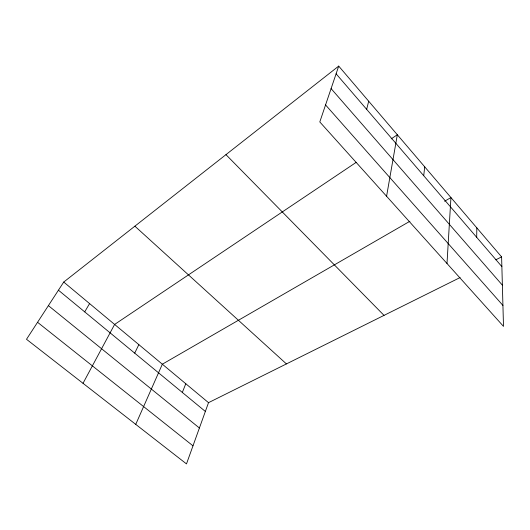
<?xml version="1.0" encoding="UTF-8"?>
<svg xmlns="http://www.w3.org/2000/svg" width="530" height="530" viewBox="0 0 530 530"><rect width="100%" height="100%" fill="white"/><g stroke="black" fill="none" stroke-linecap="round" stroke-linejoin="round"><path stroke-width="0.79" d="M476.695 237.327L476.821 227.867M446.995 263.49L450.944 197.564L444.591 201.234M423.722 175.715L424.722 166.844M386.582 196.252L397.328 134.759L391.173 138.886M366.661 109.346L368.688 101.21M338.71 66.098L319.802 121.94L503.5 326.374L501.605 256.904L338.71 66.098L63.733 282.053L26.5 339.286L186.487 463.902L208.515 402.667L460.106 277.541M182.32 392.432L185.791 383.733M135.74 424.371L162.339 364.196L409.909 221.255M134.706 353.139L138.853 344.632M83.018 383.303L114.612 324.44L356.24 162.326M84.694 311.872L89.59 303.591M495.802 259.793L501.605 256.904M37.557 322.293L192.986 445.823M48.396 305.625L199.399 428.008M58.432 290.195L205.355 411.446M63.733 282.053L208.515 402.667M134.878 226.177L286.432 363.918M225.959 154.647L384.025 315.383M325.559 104.927L502.93 305.439M331.091 88.603L502.38 285.16M336.099 73.802L501.87 266.616"/></g></svg>
